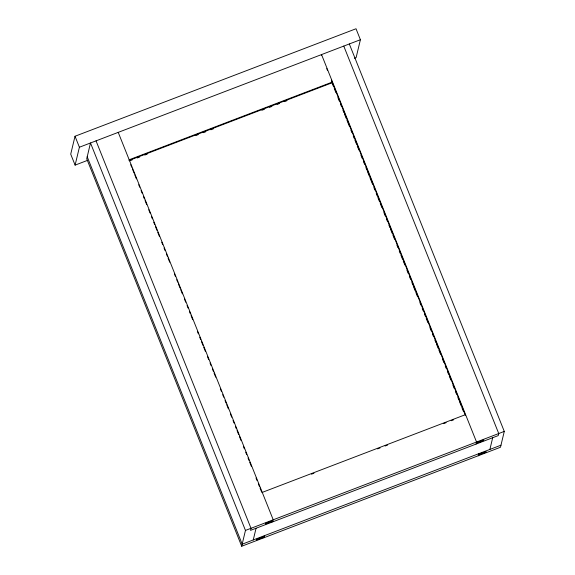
<?xml version="1.0" encoding="UTF-8"?>
<svg xmlns="http://www.w3.org/2000/svg" width="575" height="575" viewBox="0 0 575 575"><rect width="100%" height="100%" fill="white"/><g stroke="black" fill="none" stroke-linecap="round" stroke-linejoin="round"><path stroke-width="0.86" d="M354.437 58.269L356.112 57.622L360.403 39.718L356.018 28.75L75.016 136.253L70.718 154.165L75.109 165.126L87.688 160.31M75.109 165.126L79.4 147.222L75.016 136.253M321.583 54.568L321.418 55.257L321.54 54.582L476.546 442.017L476.38 442.707L483.776 439.875L483.611 440.565L476.215 443.397L476.05 444.08M332.343 82.685L332.508 81.995L129.188 159.778L129.023 160.468L332.343 82.685L331.365 80.248M349.312 43.959L504.282 431.408L500.48 447.249L241.701 546.25L86.732 158.801L90.491 142.974L245.46 530.423L242.161 544.202L500.976 445.187M241.701 546.25L242.197 544.187L87.192 156.752M253.252 539.954L256.055 528.245M118.22 132.365L273.226 519.8L273.024 520.504L265.628 523.336L265.463 524.019L272.902 521.18L272.694 521.877M265.506 524.005L265.672 523.315M263.889 537.762L264.054 537.072L256.658 539.903L256.86 539.199L264.256 536.367L264.421 535.684M264.22 536.389L264.385 535.699M263.925 537.747L264.09 537.057M478.299 455.738L478.465 455.048L485.897 452.202L486.062 451.512L478.63 454.358L478.795 453.668M478.335 455.723L478.501 455.033M478.666 454.343L478.831 453.653M489.886 449.427L492.689 437.719M79.4 147.222L360.403 39.718M129.691 160.835L132.2 159.879M137.224 157.96L139.732 156.997M144.756 155.077L147.265 154.114M195.795 135.549L198.303 134.586M203.32 132.667L205.836 131.711M210.853 129.785L213.361 128.829M261.891 110.263L264.399 109.3M269.423 107.381L271.932 106.418M276.956 104.499L279.464 103.543M284.481 101.617L286.99 100.661M262.265 492.387L465.585 414.604M311.463 474.188L313.972 473.225M377.567 448.902L380.075 447.939M385.092 446.02L387.607 445.057M443.663 423.617L446.171 422.654M451.195 420.735L453.704 419.772M245.46 530.423L504.282 431.408M343.764 46.079L498.733 433.528L498.238 435.598L250.513 530.366L251.002 528.303L96.039 140.853M326.744 68.59L327.412 70.258M331.416 80.256L465.383 415.207M331.912 82.606L333.579 86.775M334.248 88.442L335.915 92.604M337.913 97.606L339.243 100.941M340.58 104.269L341.579 106.77M342.916 110.105L343.915 112.607M344.576 114.274L346.243 118.436M346.912 120.103L349.578 126.766M350.908 130.101L351.907 132.602M353.244 135.937L354.243 138.431M354.912 140.099L356.579 144.268M357.24 145.935L358.908 150.097M360.906 155.099L362.243 158.434M363.572 161.762L364.572 164.263M365.908 167.598L366.908 170.099M367.576 171.767L369.243 175.928M369.905 177.596L372.571 184.259M373.908 187.594L374.907 190.095M376.237 193.43L377.236 195.924M377.904 197.592L379.572 201.76M380.24 203.428L381.901 207.589M383.906 212.592L385.236 215.927M386.573 219.255L387.572 221.756M388.901 225.091L389.9 227.592M390.569 229.252L392.236 233.421M392.905 235.089L394.565 239.257M396.901 245.087L397.9 247.588M399.237 250.923L400.236 253.417M400.897 255.084L402.565 259.253M403.233 260.921L404.901 265.082M406.899 270.085L408.236 273.42M409.565 276.748L410.564 279.249M411.901 282.584L412.9 285.085M413.562 286.745L415.229 290.914M415.897 292.582L417.565 296.743M419.894 302.579L420.893 305.081M422.23 308.408L423.229 310.91M424.558 314.245L425.565 316.746M426.226 318.413L427.893 322.575M429.892 327.577L431.228 330.905M432.558 334.24L433.557 336.742M434.894 340.077L435.893 342.571M436.562 344.238L438.229 348.407M438.89 350.074L440.558 354.236M442.556 359.238L443.893 362.573M445.223 365.901L446.222 368.402M447.558 371.738L448.558 374.239M449.226 375.899L450.893 380.068M452.892 385.07L454.221 388.398M455.558 391.733L456.557 394.234M457.887 397.569L458.886 400.063M459.554 401.731L461.222 405.9M461.89 407.567L463.551 411.729M130.719 164.716L131.718 167.217M132.387 168.885L134.054 173.053M134.722 174.714L136.383 178.882M138.719 184.719L139.718 187.213M141.055 190.548L142.054 193.049M143.383 196.384L144.382 198.878M145.051 200.546L146.718 204.714M148.717 209.71L150.046 213.045M151.383 216.38L152.382 218.881M153.719 222.209L154.718 224.71M155.379 226.377L157.047 230.539M157.715 232.207L159.383 236.375M161.712 242.204L162.711 244.706M164.048 248.041L165.047 250.542M166.376 253.87L167.382 256.371M168.044 258.038L169.711 262.207M174.376 273.873L175.375 276.367M176.712 279.702L177.711 282.203M178.379 283.87L180.047 288.032M180.708 289.699L182.376 293.868M184.374 298.863L185.711 302.198M187.04 305.533L188.039 308.035M189.376 311.363L190.375 313.864M191.044 315.531L192.704 319.7M197.376 331.365L198.375 333.859M199.705 337.194L200.704 339.696M201.372 341.363L203.04 345.525M203.708 347.192L205.368 351.361M207.374 356.356L208.703 359.691M210.04 363.026L211.039 365.527M212.369 368.855L213.368 371.357M214.037 373.024L215.704 377.193M220.369 388.858L221.368 391.352M222.705 394.687L223.704 397.188M225.033 400.523L226.033 403.018M226.701 404.685L228.368 408.854M230.367 413.849L231.696 417.184M233.033 420.519L234.032 423.02M235.362 426.348L236.368 428.849M237.029 430.517L238.697 434.678M239.365 436.346L241.033 440.515M243.362 446.344L244.361 448.845M245.697 452.18L246.697 454.681M248.026 458.009L249.033 460.51M249.694 462.178L251.361 466.347M256.026 478.012L257.025 480.506M258.362 483.841L259.361 486.342M260.029 488.01L261.697 492.171"/></g></svg>
